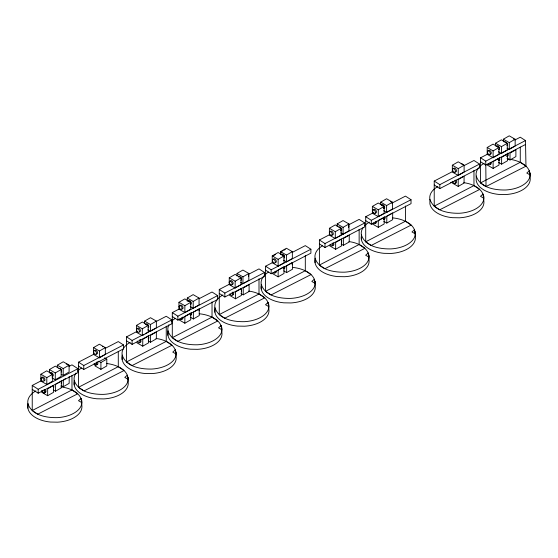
<?xml version="1.0" encoding="UTF-8"?>
<svg xmlns="http://www.w3.org/2000/svg" width="558" height="558" viewBox="0 0 558 558"><rect width="100%" height="100%" fill="white"/><g stroke="black" fill="none" stroke-linecap="round" stroke-linejoin="round"><path stroke-width="0.84" d="M60.878 386.924C69.987 387.81 83.421 393.453 81.587 404.571A27.091 15.638 0 0 1 57.579 417.628C46.663 417.9 31.848 415.494 27.9 403.643A27.091 15.638 0 0 1 35.907 390.886M106.348 363.509C115.652 364.332 129.728 369.828 127.901 381.302A27.091 15.638 0 0 1 103.893 394.36C92.977 394.632 78.155 392.225 74.207 380.375A27.091 15.638 0 0 1 76 373.009M156.003 338.49C164.896 339.452 177.688 345.228 175.861 355.99A27.091 15.638 0 0 1 151.853 369.047C140.937 369.319 126.115 366.913 122.174 355.062A27.091 15.638 0 0 1 130.181 342.305M199.241 313.777C208.727 314.572 223.472 319.887 221.645 331.724A27.091 15.638 0 0 1 197.637 344.781C186.721 345.053 171.899 342.647 167.951 330.796A27.091 15.638 0 0 1 168.962 324.721M248.756 291.109C257.65 292.078 270.442 297.846 268.614 308.609A27.091 15.638 0 0 1 244.606 321.666C233.69 321.945 218.869 319.532 214.928 307.681A27.091 15.638 0 0 1 222.935 294.924M292.525 267.401C302.011 268.189 316.756 273.511 314.921 285.34A27.091 15.638 0 0 1 290.913 298.397C280.004 298.676 265.183 296.263 261.235 284.413A27.091 15.638 0 0 1 263.481 276.426M348.889 241.607C357.79 242.57 370.582 248.345 368.754 259.107A27.091 15.638 0 0 1 344.746 272.164C333.83 272.437 319.009 270.03 315.068 258.18A27.091 15.638 0 0 1 322.364 245.841M392.665 217.899C402.151 218.687 416.896 224.002 415.061 235.839A27.091 15.638 0 0 1 391.053 248.896C380.137 249.168 365.323 246.762 361.375 234.911A27.091 15.638 0 0 1 363.16 227.545M463.719 182.696C472.612 183.659 485.404 189.434 483.577 200.196A27.091 15.638 0 0 1 459.569 213.254C448.653 213.526 433.838 211.119 429.89 199.269A27.091 15.638 0 0 1 437.897 186.511M507.487 158.988C516.973 159.776 531.718 165.091 529.891 176.928A27.091 15.638 0 0 1 505.883 189.985C494.967 190.257 480.145 187.851 476.197 176A27.091 15.638 0 0 1 478.443 168.007M41.132 378.171L41.48 377.668M40.88 374.23L46.753 370.84L52.661 374.251L52.661 381.079L46.795 384.469L40.88 381.051L40.88 374.23L46.795 377.64L52.661 374.251M49.397 372.967L49.397 369.556L55.312 366.139L61.178 369.529L61.178 376.357L55.27 379.768L51.985 377.871M57.321 367.764L57.321 365.204L63.228 361.786L69.101 365.176L69.101 372.005L63.194 375.415L61.22 374.279M93.535 347.606L99.408 344.209L105.323 347.627L105.323 354.449L99.45 357.838L93.535 354.428L93.535 347.606L99.45 351.017L105.323 347.627M136.431 325.426L142.346 322.015L148.219 325.405L148.219 332.233L142.304 335.644L136.431 332.254L136.431 325.426L142.304 328.815L148.219 325.405M144.585 323.682L144.585 321.122L150.493 317.711L156.366 321.101L156.366 327.923L150.458 331.34L147.828 329.82M49.397 369.556L55.27 372.946L61.178 369.529M57.321 365.204L63.194 368.594L69.101 365.176M178.951 302.29L184.824 298.9L190.731 302.31L190.731 309.139L184.858 312.529L178.951 309.118L178.951 302.29L184.858 305.707L190.731 302.31M187.279 301.439L187.279 298.021L193.152 294.631L199.06 298.049L199.06 304.87L193.194 308.26L190.236 306.558M229.247 277.8L235.12 274.41L241.028 277.821L241.028 284.65L235.155 288.04L229.247 284.629L229.247 277.8L235.155 281.211L241.028 277.821M237.038 276.008L237.038 273.448L242.911 270.058L248.819 273.469L248.819 280.297L242.953 283.687L240.735 282.404M144.585 321.122L150.458 324.512L156.366 321.101M187.279 298.021L193.194 301.439L199.06 298.049M272.234 255.913L278.107 252.523L284.015 255.934L284.015 262.762L278.142 266.152L272.234 262.734L272.234 255.913L278.142 259.324L284.015 255.934M272.911 255.989L275.61 254.427M280.562 254.204L280.562 251.644L286.435 248.254L292.343 251.665L292.343 258.494L286.47 261.883L283.52 260.174M282.341 251.128L280.876 251.972L280.876 254.511M283.806 250.284L285.264 249.44M64.031 379.468L65.495 378.624M237.038 273.448L242.953 276.859L248.819 273.469M329.387 228.299L335.253 224.909L341.168 228.32L341.168 235.148L335.295 238.538L329.387 235.12L329.387 228.299L335.295 231.709L341.168 228.32M337.178 226.506L337.178 223.946L343.051 220.556L348.959 223.967L348.959 230.796L343.086 234.186L340.875 232.902M280.562 251.644L286.47 255.055L292.343 251.665M98.696 361.235L100.914 362.512L106.787 359.122L106.787 365.95L100.914 369.34L94.999 365.922L94.999 364.221M372.374 206.404L378.24 203.014L384.155 206.432L384.155 213.254L378.282 216.644L372.374 213.233L372.374 206.404L378.282 209.822L384.155 206.432M380.702 204.702L380.702 202.142L386.575 198.753L392.483 202.163L392.483 208.992L386.61 212.382L383.653 210.673M190.006 313.429L184.865 316.393L184.865 323.221L190.738 319.832L190.738 313.003M47.653 395.706L53.526 392.316L53.526 385.487L47.653 388.877L47.653 395.706L41.738 392.295L41.738 390.586M55.472 391.214L61.345 387.824L61.345 380.995L55.472 384.385L55.472 391.214L53.254 389.93M61.08 385.439L63.298 386.722L69.171 383.332L69.171 376.504M337.178 223.946L343.086 227.357L348.959 223.967M452.329 165.217L458.202 161.82L464.11 165.238L464.11 172.059L458.237 175.456L452.329 172.038L452.329 165.217L458.237 168.628L464.11 165.238M142.75 346.176L148.623 342.786L148.623 335.965L142.75 339.355L142.75 346.176L136.843 342.765M380.702 202.142L386.61 205.553L392.483 202.163M487.197 147.493L493.07 144.103L498.978 147.521L498.978 154.343L493.105 157.733L487.197 154.322L487.197 147.493L493.105 150.911L498.978 147.521M150.472 342.235L156.345 338.846L156.345 332.017L150.472 335.407L150.472 342.235L148.261 340.952M495.525 145.791L495.525 143.232L501.398 139.842L507.306 143.253L507.306 150.074L501.44 153.471L498.482 151.762M503.365 141.774L503.365 139.214L509.238 135.824L515.153 139.235L515.153 146.063L509.28 149.453L507.062 148.177M193.368 318.96L199.241 315.57L199.241 308.741L193.368 312.131L193.368 318.96L190.417 317.251M283.29 267.045L278.149 270.016L278.149 276.838L284.022 273.448L284.022 266.626M235.504 298.802L241.377 295.412L241.377 288.584L235.504 291.974L235.504 298.802L229.596 295.384M243.225 294.854L249.098 291.464L249.098 284.643L243.225 288.033L243.225 294.854L241.014 293.578M495.525 143.232L501.44 146.642L507.306 143.253M503.365 139.214L509.28 142.625L515.153 139.235M286.652 272.576L292.525 269.186L292.525 262.358L286.652 265.748L286.652 272.576L283.694 270.867M382.69 217.969L378.289 220.508L378.289 227.336L384.162 223.946L384.162 217.118M335.644 249.3L341.517 245.904L341.517 239.082L335.644 242.472L335.644 249.3L329.729 245.883M343.365 245.353L349.238 241.963L349.238 235.134L343.365 238.524L343.365 245.353L341.147 244.069M386.792 223.074L392.665 219.685L392.665 212.856L386.792 216.246L386.792 223.074L383.834 221.366M458.195 186.442L464.068 183.052L464.068 176.223L458.195 179.613L458.195 186.442L452.28 183.031L452.28 181.322M493.112 168.425L498.985 165.035L498.985 158.207L493.112 161.597L493.112 168.425L487.204 165.015M501.614 164.164L507.487 160.774L507.487 153.945L501.614 157.335L501.614 164.164L498.664 162.455M510.019 159.986L515.892 156.596L515.892 149.767L510.019 153.157L510.019 159.986L507.062 158.277M212.026 301.871L212.026 317.104L217.718 320.976L177.779 341.336L172.296 337.681L172.296 312.592L179.174 309.027M199.039 298.739L212.026 292.008L217.613 295.601L217.613 299.541L177.876 320.118L172.296 316.526M71.975 375.562L71.975 389.951L77.667 393.822L37.728 414.182L32.238 410.528L32.238 385.439L41.411 380.689M68.92 366.439L71.975 364.855L77.932 368.692L77.932 372.625L38.195 393.209L32.238 389.372M166.249 326.137L166.249 341.37L171.941 345.242L131.995 365.602L126.513 361.947L126.513 336.858L137.212 331.319M156.317 321.422L166.249 316.274L171.829 319.874L171.829 323.807L132.093 344.384L126.513 340.792M118.289 351.449L118.289 366.683L123.974 370.554L84.035 390.914L78.552 387.259L78.552 362.17L93.835 354.253M105.295 348.318L118.289 341.587L123.499 344.942L123.499 348.876L83.763 369.459L78.552 366.104M259.003 278.756L259.003 293.989L264.694 297.867L224.748 318.22L219.266 314.572L219.266 289.476L229.966 283.938M248.303 274.438L259.003 268.9L264.583 272.492L264.583 276.426L224.846 297.009L219.266 293.417M305.31 255.487L305.31 270.721L311.001 274.592L271.062 294.952L265.573 291.304L265.573 266.208L272.45 262.651M292.322 252.356L305.31 245.632L310.897 249.224L310.897 253.158L271.16 273.741L265.573 270.149M359.143 229.254L359.143 244.488L364.827 248.359L324.889 268.719L319.406 265.064L319.406 239.975L329.339 234.827M348.443 224.937L359.143 219.392L364.723 222.991L364.723 226.925L324.986 247.501L319.406 243.909M473.965 170.343L473.965 185.577L479.657 189.448L439.711 209.808L434.229 206.153L434.229 181.064L452.573 171.564M464.033 165.628L473.965 160.481L479.545 164.073L479.545 168.014L439.816 188.59L434.229 184.998M405.45 205.986L405.45 221.219L411.141 225.09L371.196 245.45L365.713 241.795L365.713 216.706L373.358 212.751M391.695 203.251L405.45 196.123L411.03 199.715L411.03 203.656L371.3 224.232L365.713 220.64M514.929 139.988L520.272 137.212L525.49 140.567L525.964 166.179L486.025 186.539L480.543 182.885L480.543 157.795L487.42 154.231M172.296 312.592L177.876 316.184L217.613 295.601M126.513 336.858L132.093 340.45L143.559 334.514M145.087 333.719L171.829 319.874M78.552 362.17L83.763 365.525L123.499 344.942M32.238 385.439L38.195 389.268L77.932 368.692M219.266 289.476L224.846 293.069L264.583 272.492M265.573 266.208L271.16 269.8L310.897 249.224M319.406 239.975L324.986 243.567L364.723 222.991M434.229 181.064L439.816 184.656L479.545 164.073M365.713 216.706L371.3 220.298L411.03 199.715M480.543 157.795L485.753 161.15L525.49 140.567M525.49 144.501L485.753 165.084L480.543 161.729M172.296 337.681L212.026 317.104M32.238 410.528L71.975 389.951M126.513 361.947L166.249 341.37M78.552 387.259L118.289 366.683M219.266 314.572L259.003 293.989M265.573 291.304L305.31 270.721M319.406 265.064L359.143 244.488M434.229 206.153L473.965 185.577M365.713 241.795L405.45 221.219M480.543 182.885L520.272 162.308L525.964 166.179M372.374 223.925L378.289 227.336M272.234 273.427L278.149 276.838M178.958 319.811L184.865 323.221M104.569 357.845L106.787 359.122M486.025 186.539L485.753 161.15M530.1 172.966L530.1 177.395A27.091 15.638 0 0 1 505.883 194.533L498.81 194.414A27.091 15.638 0 0 1 476.197 180.548L476.197 176M520.272 147.075L520.272 162.308M509.28 142.625L509.28 149.453M501.44 146.642L501.44 153.471M493.105 150.911L493.105 157.733M483.793 196.235L483.793 200.664A27.091 15.638 0 0 1 459.569 217.801L452.503 217.683A27.091 15.638 0 0 1 429.89 203.816L429.89 199.269M458.237 168.628L458.237 175.456M439.816 184.656L439.816 188.59M415.278 231.877L415.278 236.306A27.091 15.638 0 0 1 391.053 253.444L383.988 253.325A27.091 15.638 0 0 1 361.584 235.378M386.61 205.553L386.61 212.382M378.282 209.822L378.282 216.644M371.3 220.298L371.3 224.232M368.964 255.145L368.964 259.575A27.091 15.638 0 0 1 344.746 276.712L337.674 276.594A27.091 15.638 0 0 1 315.277 258.647M361.375 234.911L361.375 239.459M343.086 227.357L343.086 234.186M335.295 231.709L335.295 238.538M324.986 243.567L324.986 247.501M315.137 281.378L315.137 285.815A27.091 15.638 0 0 1 290.913 302.945L283.848 302.827A27.091 15.638 0 0 1 261.256 285.689M315.068 258.18L315.068 262.727M286.47 255.055L286.47 261.883M278.142 259.324L278.142 266.152M271.16 269.8L271.16 273.741M268.823 304.647L268.823 309.083A27.091 15.638 0 0 1 244.606 326.214L237.541 326.095A27.091 15.638 0 0 1 214.949 308.958M261.235 284.413L261.235 288.967M242.953 276.859L242.953 283.687M235.155 281.211L235.155 288.04M224.846 293.069L224.846 297.009M221.854 327.762L221.854 332.191A27.091 15.638 0 0 1 197.637 349.329L190.564 349.203A27.091 15.638 0 0 1 168.167 331.264M214.928 307.681L214.928 312.236M193.194 301.439L193.194 308.26M184.858 305.707L184.858 312.529M177.876 316.184L177.876 320.118M176.07 352.028L176.07 356.457A27.091 15.638 0 0 1 151.853 373.595L144.787 373.476A27.091 15.638 0 0 1 122.383 355.53M167.951 330.796L167.951 335.344M150.458 324.512L150.458 331.34M142.304 328.815L142.304 335.644M132.093 340.45L132.093 344.384M128.11 377.341L128.11 381.77A27.091 15.638 0 0 1 103.893 398.907L96.82 398.782A27.091 15.638 0 0 1 74.423 380.842M122.174 355.062L122.174 359.61M100.914 362.512L100.914 369.34M99.45 351.017L99.45 357.838M83.763 365.525L83.763 369.459M81.803 400.609L81.803 405.038A27.091 15.638 0 0 1 57.579 422.176L50.513 422.05A27.091 15.638 0 0 1 28.109 404.111M74.207 380.375L74.207 384.922M63.298 379.893L63.298 386.722M63.194 368.594L63.194 375.415M55.27 372.946L55.27 379.768M46.795 377.64L46.795 384.469M38.195 389.268L38.195 393.209M27.9 403.643L27.9 408.191M364.681 225.704A27.091 15.638 0 0 1 369.382 222.154M338.922 227.273A2.093 1.207 60 0 1 341.37 228.508A2.093 1.207 60 0 1 340.582 230.74M340.645 229.819A2.093 1.207 60 0 1 340.645 230.705M341.287 239.48A2.093 1.207 60 0 1 341.287 241.893M381.512 205.211A2.093 1.207 60 0 1 382.99 206.062M383.681 207.499A2.093 1.207 60 0 1 383.681 208.378M381.958 204.953A2.093 1.207 60 0 1 384.413 206.181A2.093 1.207 60 0 1 383.618 208.413M373.72 209.501A2.093 1.207 60 0 1 376.28 210.98A2.093 1.207 60 0 1 375.004 212.8M373.525 210.24A2.093 1.207 60 0 1 373.574 209.822M390.384 201.459A2.093 1.207 60 0 1 390.767 201.738M348.408 224.888A2.093 1.207 60 0 1 348.408 227.301M376.231 221.149A2.093 1.207 60 0 1 375.332 223.13M383.597 217.236A2.093 1.207 60 0 1 383.597 219.65M375.248 221.721A2.093 1.207 60 0 1 375.011 223.646A2.093 1.207 60 0 1 373.225 222.886M496.034 146.391A2.093 1.207 60 0 1 497.82 147.152M384.581 216.664A2.093 1.207 60 0 1 384.901 218.708A2.093 1.207 60 0 1 383.534 218.973M491.054 162.238A2.093 1.207 60 0 1 490.161 164.219M488.403 150.911A2.093 1.207 60 0 1 490.873 151.574A2.093 1.207 60 0 1 490.21 154.05M453.598 168.69A2.093 1.207 60 0 1 455.286 168.425A2.093 1.207 60 0 1 456.5 170.957A2.093 1.207 60 0 1 455.028 171.662M490.07 162.81A2.093 1.207 60 0 1 489.833 164.729A2.093 1.207 60 0 1 488.055 163.975M498.657 158.814A2.093 1.207 60 0 1 498.657 160.516M506.824 154.148A2.093 1.207 60 0 1 506.824 156.561M461.145 163.857A2.093 1.207 60 0 1 463.238 165.063M450.613 182.473A27.091 15.638 0 0 1 452.357 182.271M507.508 153.129A2.093 1.207 60 0 1 508.199 155.452A2.093 1.207 60 0 1 506.769 155.891M478.952 167.393A27.091 15.638 0 0 1 484.211 163.243M455.802 180.115A2.093 1.207 60 0 1 456.493 182.438A2.093 1.207 60 0 1 455.063 182.878M454.819 180.687A2.093 1.207 60 0 1 455.126 183.547A2.093 1.207 60 0 1 452.796 181.852M513.583 138.928A2.093 1.207 60 0 1 513.939 139.305M499.41 157.754A2.093 1.207 60 0 1 498.747 160.23M496.634 146.37A2.093 1.207 60 0 1 499.11 147.033A2.093 1.207 60 0 1 498.447 149.502M504.753 142.109A2.093 1.207 60 0 1 506.845 143.315A2.093 1.207 60 0 1 506.845 145.729M333.44 242.89A2.093 1.207 60 0 1 333.761 244.934A2.093 1.207 60 0 1 332.394 245.199M332.143 243.009A2.093 1.207 60 0 1 332.449 245.869A2.093 1.207 60 0 1 330.127 244.174M330.392 231.73A2.093 1.207 60 0 1 332.073 231.465A2.093 1.207 60 0 1 333.293 233.997A2.093 1.207 60 0 1 331.822 234.709M248.652 275.38A2.093 1.207 60 0 1 248.652 276.259M273.434 259.331A2.093 1.207 60 0 1 275.91 259.993A2.093 1.207 60 0 1 275.247 262.462M284.678 266.661A2.093 1.207 60 0 1 283.778 268.642M283.694 267.226A2.093 1.207 60 0 1 283.694 268.935M281.671 254.783A2.093 1.207 60 0 1 284.001 255.215A2.093 1.207 60 0 1 283.841 257.956M263.983 275.812A27.091 15.638 0 0 1 268.531 272.074M292.099 263.055A2.093 1.207 60 0 1 292.099 264.757M281.378 254.713A2.093 1.207 60 0 1 283.157 256.017M276.238 271.153A2.093 1.207 60 0 1 275.192 272.639M275.108 271.223A2.093 1.207 60 0 1 274.871 273.148A2.093 1.207 60 0 1 273.085 272.388M238.636 277.103A2.093 1.207 60 0 1 240.965 277.535A2.093 1.207 60 0 1 240.805 280.276M241.377 289.469A2.093 1.207 60 0 1 241.377 291.178M232.009 292.518A2.093 1.207 60 0 1 232.316 295.377A2.093 1.207 60 0 1 229.987 293.682M139.256 339.892A2.093 1.207 60 0 1 139.563 342.751A2.093 1.207 60 0 1 137.233 341.057M137.645 328.292A2.093 1.207 60 0 1 140.1 329.52A2.093 1.207 60 0 1 139.312 331.752M137.449 329.032A2.093 1.207 60 0 1 137.498 328.613M140.239 339.327A2.093 1.207 60 0 1 140.965 341.447A2.093 1.207 60 0 1 139.884 342.242M145.282 324.512A2.093 1.207 60 0 1 145.938 324.449M146.322 324.61A2.093 1.207 60 0 1 146.705 324.889M147.061 325.265A2.093 1.207 60 0 1 147.368 325.719M190.557 314.105A2.093 1.207 60 0 1 190.557 314.991M191.164 312.55A2.093 1.207 60 0 1 190.501 315.026M189.218 301.571A2.093 1.207 60 0 0 188.451 301.132A2.093 1.207 60 0 1 190.717 301.599A2.093 1.207 60 0 1 190.557 304.333M182.808 317.035A2.093 1.207 60 0 1 181.531 318.855M181.824 317.6A2.093 1.207 60 0 1 181.587 319.525A2.093 1.207 60 0 1 179.809 318.771M180.304 305.386A2.093 1.207 60 0 1 182.752 306.614A2.093 1.207 60 0 1 181.964 308.846M232.993 291.946A2.093 1.207 60 0 1 232.993 294.903M230.203 281.651A2.093 1.207 60 0 1 231.549 280.73A2.093 1.207 60 0 1 233.139 283.046A2.093 1.207 60 0 1 232.065 284.371M148.086 335.909A2.093 1.207 60 0 1 148.086 338.866M145.882 324.484A2.093 1.207 60 0 1 148.212 324.916A2.093 1.207 60 0 1 148.051 327.658M198.962 309.927A2.093 1.207 60 0 1 198.962 310.813M171.257 321.589A27.091 15.638 0 0 1 175.247 318.458M96.122 362.247A2.093 1.207 60 0 1 96.429 365.113A2.093 1.207 60 0 1 94.107 363.411M94.644 350.745A2.093 1.207 60 0 1 96.332 350.473A2.093 1.207 60 0 1 97.545 353.005A2.093 1.207 60 0 1 96.074 353.716M42.199 390.691A2.093 1.207 60 0 0 42.575 391.674L42.882 392.128A2.093 1.207 60 0 0 44.793 392.79A2.093 1.207 60 0 0 44.668 390.467L44.361 390.021A2.093 1.207 60 0 0 44.005 389.644M97.113 361.682A2.093 1.207 60 0 1 97.838 363.802A2.093 1.207 60 0 1 96.757 364.604M44.277 389.951A2.093 1.207 60 0 1 44.584 392.811A2.093 1.207 60 0 1 42.255 391.116M77.513 371.168A27.091 15.638 0 0 1 81.503 368.036M42.038 378.059A2.093 1.207 60 0 1 44.249 377.857A2.093 1.207 60 0 1 44.249 380.814M50.38 373.065A2.093 1.207 60 0 1 51.81 374.334M52.194 375.318A2.093 1.207 60 0 1 52.194 376.204M45.261 389.379A2.093 1.207 60 0 1 45.986 391.5A2.093 1.207 60 0 1 44.905 392.302M53.394 385.334A2.093 1.207 60 0 1 53.394 387.747M50.325 373.1A2.093 1.207 60 0 1 52.794 373.762A2.093 1.207 60 0 1 52.131 376.238M58.848 368.643A2.093 1.207 60 0 1 61.031 369.403A2.093 1.207 60 0 1 61.178 372.046M66.249 364.137A2.093 1.207 60 0 1 68.341 365.344M102.484 346.727A2.093 1.207 60 0 1 102.839 346.762M61.213 380.842A2.093 1.207 60 0 1 61.213 383.255M80.987 398.503L78.497 400.686L81.691 402.527L80.987 398.503M127.301 375.234L124.804 377.41L128.005 379.259L127.301 375.234M175.261 349.922L172.771 352.105L175.965 353.946L175.261 349.922M221.045 325.656L218.548 327.832L221.749 329.68L221.045 325.656M268.014 302.541L265.524 304.724L268.719 306.572L268.014 302.541M314.321 279.272L311.831 281.455L315.033 283.304L314.321 279.272M368.154 253.039L365.657 255.222L368.859 257.064L368.154 253.039M414.461 229.77L411.971 231.954L415.166 233.795L414.461 229.77M482.977 194.128L480.487 196.311L483.681 198.153L482.977 194.128M529.291 170.86L526.794 173.043L529.995 174.884L529.291 170.86M372.542 210.805A2.093 1.207 60 0 0 374.76 213.568A2.093 1.207 60 0 0 374.76 210.61A2.093 1.207 60 0 0 372.542 210.805M452.566 169.674A2.093 1.207 60 0 0 454.777 172.429A2.093 1.207 60 0 0 454.777 169.472A2.093 1.207 60 0 0 452.566 169.674M487.364 151.895A2.093 1.207 60 0 0 489.582 154.65A2.093 1.207 60 0 0 489.582 151.699A2.093 1.207 60 0 0 487.364 151.895M329.359 232.714A2.093 1.207 60 0 0 331.571 235.469A2.093 1.207 60 0 0 331.571 232.519A2.093 1.207 60 0 0 329.359 232.714M272.402 260.307A2.093 1.207 60 0 0 274.62 263.069A2.093 1.207 60 0 0 274.62 260.112A2.093 1.207 60 0 0 272.402 260.307M229.219 282.215A2.093 1.207 60 0 0 231.437 284.978A2.093 1.207 60 0 0 231.437 282.02A2.093 1.207 60 0 0 229.219 282.215M136.466 329.597A2.093 1.207 60 0 0 138.684 332.352A2.093 1.207 60 0 0 138.684 329.401A2.093 1.207 60 0 0 136.466 329.597M179.118 306.691A2.093 1.207 60 0 0 181.336 309.446A2.093 1.207 60 0 0 181.336 306.495A2.093 1.207 60 0 0 179.118 306.691M93.611 351.721A2.093 1.207 60 0 0 95.83 354.483A2.093 1.207 60 0 0 95.83 351.526A2.093 1.207 60 0 0 93.611 351.721M41.048 378.624A2.093 1.207 60 0 0 43.266 381.386A2.093 1.207 60 0 0 43.266 378.429A2.093 1.207 60 0 0 41.048 378.624"/></g></svg>
